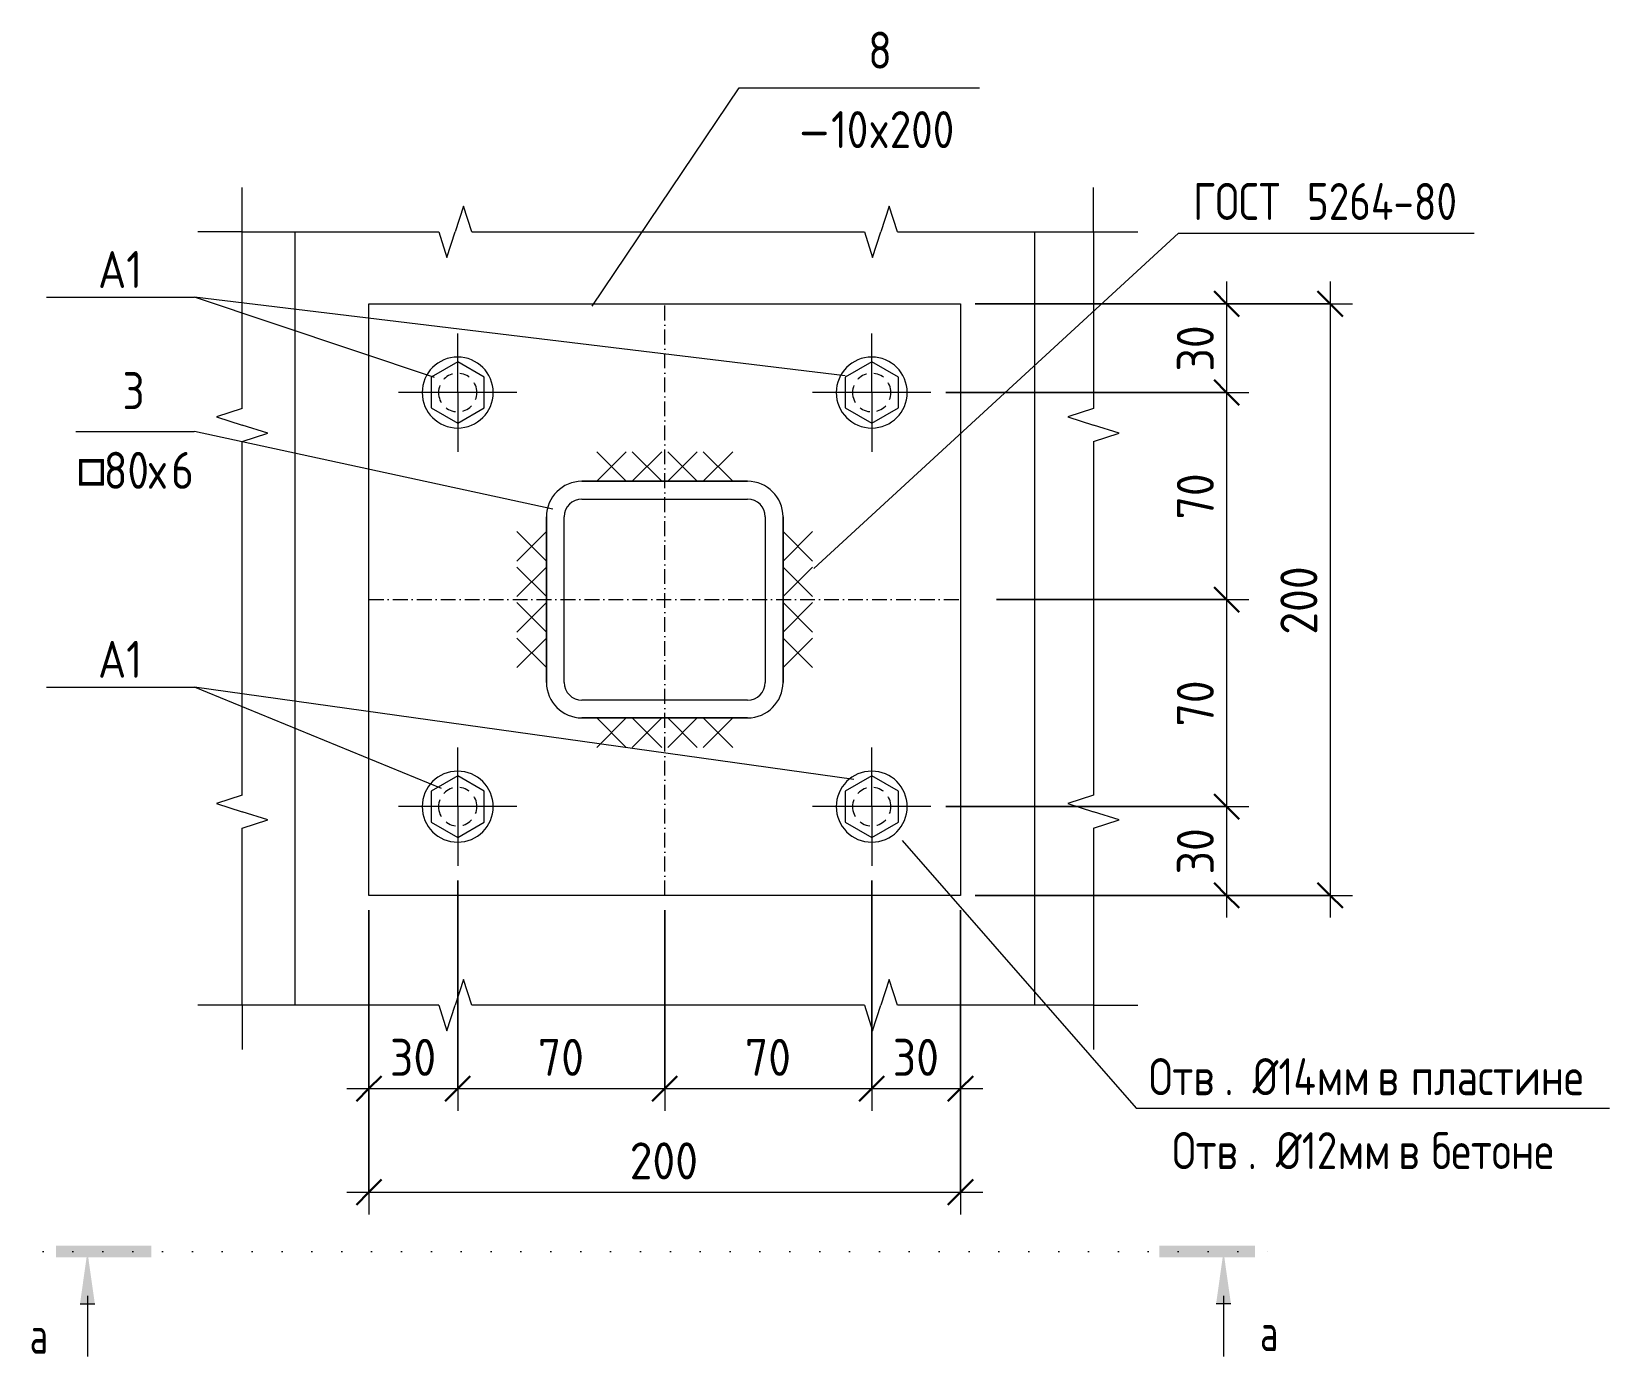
# Model space of a CAD drawing. Header units: millimetres. Extents: x 539 to 32806, y -1166 to 49726.
# Drawn here: x 26207 to 26741, y 43630 to 44078 of the extents above; entities that cross this region are included whole.
import ezdxf

# ---------------------------------------------------------------- set-up
doc = ezdxf.new("R2010")
doc.units = ezdxf.units.MM
for name, pattern in [('01 Штриховая _4 мм_', [6, 3.5, -2.5]), ('02 Штрихпунктирная _5 мм_', [8, 5, -1.5, 0, -1.5]), ('04 Пунктир 10мм', [10, 0, -10])]:
    doc.linetypes.add(name, pattern=pattern)
for name, color, linetype, lineweight in [('AA_Dim', 7, 'Continuous', 9), ('AA_Dim-5', 7, 'Continuous', 9), ('AA_Linii', 7, 'Continuous', 9), ('AA_Oformlenie', 7, 'Continuous', 9), ('AA_Razrez', 7, 'Continuous', 9), ('AA_Vinoska', 7, 'Continuous', 9), ('AF_Balki', 7, 'Continuous', 20), ('AF_Stena_Опалубка', 253, 'Continuous', 20), ('KR_Colonna_KG', 7, 'Continuous', 20), ('KR_Detal', 7, 'Continuous', 20)]:
    doc.layers.add(name, color=color, linetype=linetype, lineweight=lineweight)
doc.styles.add('GOST Common_2', font='GOST Common.ttf', dxfattribs={"width": 0.85, "height": 12.5})
doc.styles.add('ISOCPEUR_10', font='isocpeur.ttf', dxfattribs={"width": 0.9, "height": 12.5})
doc.styles.add('ISOCPEUR_11', font='isocpeur.ttf', dxfattribs={"width": 0.85, "height": 12.5})
doc.styles.add('ISOCPEUR_12', font='isocpeur.ttf', dxfattribs={"width": 0.85, "height": 12.5})
doc.styles.add('ISOCPEUR_13', font='isocpeur.ttf', dxfattribs={"width": 0.7, "height": 12.5})
doc.dimstyles.new('00_Точн_3_знака__прозр__3', dxfattribs={"dimscale": 304.8, "dimtxt": 12.449765, "dimasz": 0.027887, "dimexe": 0.024606, "dimexo": 0.016404, "dimgap": 0.00164, "dimtad": 1, "dimdec": 3, "dimrnd": 0.001, "dimdsep": 46, "dimtxsty": 'ISOCPEUR_10', "dimblk1": 'OBLIQUE', "dimblk2": 'OBLIQUE', "dimsah": 1, "dimcen": 0.09, "dimdle": 0.024606, "dimazin": 0, "dimtfac": 1, "dimtdec": 4, "dimtix": 1, "dimtmove": 0, "dimatfit": 3, "dimfxl": 1, "dimtvp": 1, "dimtolj": 1, "dimtzin": 0, "dimlwd": 18, "dimlwe": 18, "dimarcsym": 2})

# ---------------------------------------------------------------- blocks, each defined once
blk = doc.blocks.new('354_Прокат полоса лист широкополосный ГОСТ 103-2006_ГОСТ 19903-2015_ГОСТ 82-70 _НесКаркас_РабПлоск_ - 354_Прокат полоса лист широкополосный ГОСТ 103-2006_ГОСТ 19903-2015_ГОСТ 82-70 _НесКаркас_РабПлоск_-4176979-Узел А')
at = {"layer": 'AF_Balki'}
for p, q in [((0, -100), (0, 100)), ((0, 100), (200, 100)), ((200, 100), (200, -100)), ((200, -100), (0, -100))]:
    blk.add_line(p, q, dxfattribs=at)
blk = doc.blocks.new('354_Анкер клиновой _СоедНесК_РабПлоск_ - M12x120_20-3940024-Узел А')
at = {"layer": 'KR_Detal', "lineweight": 9}
for p, q in [((0, 10.39), (-9, 5.2)), ((9, 5.2), (0, 10.39)), ((-9, 5.2), (-9, -5.2)), ((9, -5.2), (9, 5.2)), ((-9, -5.2), (0, -10.39)), ((0, -10.39), (9, -5.2))]:
    blk.add_line(p, q, dxfattribs=at)
blk = doc.blocks.new('243_Профиль гнутый сварной квадратный _НесКол_2ур_ - 80х6-4232274-Узел А')
at = {"layer": 'KR_Colonna_KG', "color": 14}
for p, q in [((28, 40), (-28, 40)), ((-28, 34), (28, 34)), ((-40, 28), (-40, -28)), ((-34, -28), (-34, 28)), ((34, 28), (34, -28)), ((40, -28), (40, 28)), ((28, -34), (-28, -34)), ((-28, -40), (28, -40))]:
    blk.add_line(p, q, dxfattribs=at)
for centre, radius, start, end in [((-28, 28), 12, 90, 180), ((28, 28), 12, 360, 90), ((-28, 28), 6, 90, 180), ((28, 28), 6, 0, 90), ((-28, -28), 12, 180, 270), ((-28, -28), 6, 180, 270), ((28, -28), 12, 270, 360), ((28, -28), 6, 270, 0)]:
    blk.add_arc(centre, radius, start, end, dxfattribs=at)
blk = doc.blocks.new('354_Шайба_ГОСТ 11371-78_СоедНесК_РабПлоск_ - Шайба_ГОСТ 11371-78-V37-Узел А')
at = {"layer": 'KR_Detal', "lineweight": 9}
for start, end in [(0, 180), (180, 0)]:
    blk.add_arc((0, 0), 12, start, end, dxfattribs=at)
at = {"layer": 'KR_Detal', "linetype": '01 Штриховая _4 мм_', "lineweight": 9}
for start, end in [(0, 180), (180, 360)]:
    blk.add_arc((0, 0), 6.5, start, end, dxfattribs=at)
blk = doc.blocks.new('011_Прямоугольник обрыва _ЭлУзла_ - 011_Прямоугольник обрыва _ЭлУзла_-4174337-Узел А')
at = {"layer": 'AA_Oformlenie'}
for p, q in [((0, -59.73), (0, 0)), ((0, 0), (66.46, 0)), ((77.59, 0), (210.37, 0)), ((221.5, 0), (287.82, 0)), ((287.82, 0), (287.82, -59.73)), ((0, -190.46), (0, -70.87)), ((287.82, -70.87), (287.82, -190.46)), ((0, -261.46), (0, -201.6)), ((287.82, -201.6), (287.82, -261.46)), ((66.46, -261.46), (0, -261.46)), ((210.37, -261.46), (77.59, -261.46)), ((287.82, -261.46), (221.5, -261.46))]:
    blk.add_line(p, q, dxfattribs=at)
blk = doc.blocks.new('Последовательность узлов - Сплошная 2мм М5-2304530-Узел А')
at = {"layer": 'AA_Oformlenie'}
for p, q in [((-41, 10), (-31, 0)), ((-31, 10), (-41, 0)), ((-29, 10), (-19, 0)), ((-19, 10), (-29, 0)), ((-17, 10), (-7, 0)), ((-7, 10), (-17, 0)), ((-5, 10), (5, 0)), ((5, 10), (-5, 0)), ((-46, 0), (-26, 0)), ((-34, 0), (-14, 0)), ((-22, 0), (-2, 0)), ((-10, 0), (10, 0))]:
    blk.add_line(p, q, dxfattribs=at)
blk = doc.blocks.new('DIMBLOCK44-Узел А')
at = {"layer": 'AA_Dim-5', "lineweight": 18}
for p, q in [((26351.53, 43790.66), (26351.53, 43712.81)), ((26351.53, 43720.31), (26351.53, 43790.66)), ((26321.53, 43780.66), (26321.53, 43712.81)), ((26321.53, 43720.31), (26321.53, 43780.66)), ((26314.03, 43720.31), (26351.53, 43720.31))]:
    blk.add_line(p, q, dxfattribs=at)
at = {"layer": 'AA_Dim-5', "lineweight": 30}
for p, q in [((26321.53, 43720.31), (26325.78, 43724.56)), ((26351.53, 43720.31), (26355.78, 43724.56)), ((26321.53, 43720.31), (26317.28, 43716.06)), ((26351.53, 43720.31), (26347.28, 43716.06))]:
    blk.add_line(p, q, dxfattribs=at)
at = {"layer": 'AA_Dim-5', "color": 0, "lineweight": 18, "insert": (26328.63, 43737.14), "char_height": 12.5, "width": 18.9619, "attachment_point": 1, "line_spacing_factor": 1.149209, "style": 'ISOCPEUR_10'}
blk.add_mtext('30', dxfattribs=at)
blk = doc.blocks.new('_Oblique')
at = {"color": 0, "linetype": 'ByBlock', "lineweight": -2}
blk.add_line((-0.5, -0.5), (0.5, 0.5), dxfattribs=at)
blk = doc.blocks.new('DIMBLOCK45-Узел А')
at = {"layer": 'AA_Dim-5', "lineweight": 18}
for p, q in [((26351.53, 43790.66), (26351.53, 43712.81)), ((26351.53, 43720.31), (26351.53, 43790.66)), ((26421.53, 43780.66), (26421.53, 43712.81)), ((26421.53, 43720.31), (26421.53, 43780.66)), ((26351.53, 43720.31), (26421.53, 43720.31))]:
    blk.add_line(p, q, dxfattribs=at)
at = {"layer": 'AA_Dim-5', "lineweight": 30}
for p, q in [((26351.53, 43720.31), (26355.78, 43724.56)), ((26421.53, 43720.31), (26425.78, 43724.56)), ((26351.53, 43720.31), (26347.28, 43716.06)), ((26421.53, 43720.31), (26417.28, 43716.06))]:
    blk.add_line(p, q, dxfattribs=at)
at = {"layer": 'AA_Dim-5', "color": 0, "lineweight": 18, "insert": (26378.63, 43737.14), "char_height": 12.5, "width": 18.9619, "attachment_point": 1, "line_spacing_factor": 1.149209, "style": 'ISOCPEUR_10'}
blk.add_mtext('70', dxfattribs=at)
blk = doc.blocks.new('DIMBLOCK46-Узел А')
at = {"layer": 'AA_Dim-5', "lineweight": 18}
for p, q in [((26491.53, 43790.66), (26491.53, 43712.81)), ((26491.53, 43720.31), (26491.53, 43790.66)), ((26421.53, 43780.66), (26421.53, 43712.81)), ((26421.53, 43720.31), (26421.53, 43780.66)), ((26421.53, 43720.31), (26491.53, 43720.31))]:
    blk.add_line(p, q, dxfattribs=at)
at = {"layer": 'AA_Dim-5', "lineweight": 30}
for p, q in [((26421.53, 43720.31), (26425.78, 43724.56)), ((26491.53, 43720.31), (26495.78, 43724.56)), ((26421.53, 43720.31), (26417.28, 43716.06)), ((26491.53, 43720.31), (26487.28, 43716.06))]:
    blk.add_line(p, q, dxfattribs=at)
at = {"layer": 'AA_Dim-5', "color": 0, "lineweight": 18, "insert": (26448.63, 43737.14), "char_height": 12.5, "width": 18.9619, "attachment_point": 1, "line_spacing_factor": 1.149209, "style": 'ISOCPEUR_10'}
blk.add_mtext('70', dxfattribs=at)
blk = doc.blocks.new('DIMBLOCK47-Узел А')
at = {"layer": 'AA_Dim-5', "lineweight": 18}
for p, q in [((26491.53, 43790.66), (26491.53, 43712.81)), ((26491.53, 43720.31), (26491.53, 43790.66)), ((26521.53, 43780.66), (26521.53, 43712.81)), ((26521.53, 43720.31), (26521.53, 43780.66)), ((26491.53, 43720.31), (26529.03, 43720.31))]:
    blk.add_line(p, q, dxfattribs=at)
at = {"layer": 'AA_Dim-5', "lineweight": 30}
for p, q in [((26491.53, 43720.31), (26495.78, 43724.56)), ((26521.53, 43720.31), (26525.78, 43724.56)), ((26491.53, 43720.31), (26487.28, 43716.06)), ((26521.53, 43720.31), (26517.28, 43716.06))]:
    blk.add_line(p, q, dxfattribs=at)
at = {"layer": 'AA_Dim-5', "color": 0, "lineweight": 18, "insert": (26498.63, 43737.14), "char_height": 12.5, "width": 18.9619, "attachment_point": 1, "line_spacing_factor": 1.149209, "style": 'ISOCPEUR_10'}
blk.add_mtext('30', dxfattribs=at)
blk = doc.blocks.new('DIMBLOCK48-Узел А')
at = {"layer": 'AA_Dim-5', "lineweight": 18}
for p, q in [((26611.52, 43993.16), (26611.52, 43955.66)), ((26526.53, 43985.66), (26619.02, 43985.66)), ((26611.52, 43985.66), (26526.53, 43985.66)), ((26516.53, 43955.66), (26619.02, 43955.66)), ((26611.52, 43955.66), (26516.53, 43955.66))]:
    blk.add_line(p, q, dxfattribs=at)
at = {"layer": 'AA_Dim-5', "lineweight": 30}
for p, q in [((26611.52, 43985.66), (26607.27, 43989.91)), ((26611.52, 43985.66), (26615.77, 43981.41)), ((26611.52, 43955.66), (26607.27, 43959.91)), ((26611.52, 43955.66), (26615.77, 43951.41))]:
    blk.add_line(p, q, dxfattribs=at)
at = {"layer": 'AA_Dim-5', "color": 0, "lineweight": 18, "insert": (26594.69, 43962.75), "char_height": 12.5, "width": 18.9619, "attachment_point": 1, "rotation": 90, "line_spacing_factor": 1.149209, "style": 'ISOCPEUR_10'}
blk.add_mtext('30', dxfattribs=at)
blk = doc.blocks.new('DIMBLOCK49-Узел А')
at = {"layer": 'AA_Dim-5', "lineweight": 18}
for p, q in [((26516.53, 43955.66), (26619.02, 43955.66)), ((26611.52, 43955.66), (26516.53, 43955.66)), ((26611.52, 43955.66), (26611.52, 43885.66)), ((26533.71, 43885.66), (26619.02, 43885.66)), ((26611.52, 43885.66), (26533.71, 43885.66))]:
    blk.add_line(p, q, dxfattribs=at)
at = {"layer": 'AA_Dim-5', "lineweight": 30}
for p, q in [((26611.52, 43955.66), (26607.27, 43959.91)), ((26611.52, 43955.66), (26615.77, 43951.41)), ((26611.52, 43885.66), (26607.27, 43889.91)), ((26611.52, 43885.66), (26615.77, 43881.41))]:
    blk.add_line(p, q, dxfattribs=at)
at = {"layer": 'AA_Dim-5', "color": 0, "lineweight": 18, "insert": (26594.69, 43912.75), "char_height": 12.5, "width": 18.9619, "attachment_point": 1, "rotation": 90, "line_spacing_factor": 1.149209, "style": 'ISOCPEUR_10'}
blk.add_mtext('70', dxfattribs=at)
blk = doc.blocks.new('DIMBLOCK50-Узел А')
at = {"layer": 'AA_Dim-5', "lineweight": 30}
for p, q in [((26611.52, 43885.66), (26607.27, 43889.91)), ((26611.52, 43885.66), (26615.77, 43881.41)), ((26611.52, 43815.66), (26607.27, 43819.91)), ((26611.52, 43815.66), (26615.77, 43811.41))]:
    blk.add_line(p, q, dxfattribs=at)
at = {"layer": 'AA_Dim-5', "lineweight": 18}
for p, q in [((26533.71, 43885.66), (26619.02, 43885.66)), ((26611.52, 43885.66), (26533.71, 43885.66)), ((26611.52, 43885.66), (26611.52, 43815.66)), ((26516.53, 43815.66), (26619.02, 43815.66)), ((26611.52, 43815.66), (26516.53, 43815.66))]:
    blk.add_line(p, q, dxfattribs=at)
at = {"layer": 'AA_Dim-5', "color": 0, "lineweight": 18, "insert": (26594.69, 43842.75), "char_height": 12.5, "width": 18.9619, "attachment_point": 1, "rotation": 90, "line_spacing_factor": 1.149209, "style": 'ISOCPEUR_10'}
blk.add_mtext('70', dxfattribs=at)
blk = doc.blocks.new('DIMBLOCK51-Узел А')
at = {"layer": 'AA_Dim-5', "lineweight": 30}
for p, q in [((26611.52, 43815.66), (26607.27, 43819.91)), ((26611.52, 43815.66), (26615.77, 43811.41)), ((26611.52, 43785.66), (26607.27, 43789.91)), ((26611.52, 43785.66), (26615.77, 43781.41))]:
    blk.add_line(p, q, dxfattribs=at)
at = {"layer": 'AA_Dim-5', "lineweight": 18}
for p, q in [((26516.53, 43815.66), (26619.02, 43815.66)), ((26611.52, 43815.66), (26516.53, 43815.66)), ((26611.52, 43815.66), (26611.52, 43778.16)), ((26526.53, 43785.66), (26619.02, 43785.66)), ((26611.52, 43785.66), (26526.53, 43785.66))]:
    blk.add_line(p, q, dxfattribs=at)
at = {"layer": 'AA_Dim-5', "color": 0, "lineweight": 18, "insert": (26594.69, 43792.75), "char_height": 12.5, "width": 18.9619, "attachment_point": 1, "rotation": 90, "line_spacing_factor": 1.149209, "style": 'ISOCPEUR_10'}
blk.add_mtext('30', dxfattribs=at)
blk = doc.blocks.new('043_М_КолонныКМ - Позиция_дп8-4163876-Узел А')
at = {"layer": 'AA_Vinoska'}
blk.add_line((-4, 0), (4, 0), dxfattribs=at)
blk = doc.blocks.new('DIMBLOCK52-Узел А')
at = {"layer": 'AA_Dim-5', "lineweight": 18}
for p, q in [((26321.53, 43780.66), (26321.53, 43677.81)), ((26321.53, 43685.31), (26321.53, 43780.66)), ((26521.53, 43780.66), (26521.53, 43677.81)), ((26521.53, 43685.31), (26521.53, 43780.66)), ((26314.03, 43685.31), (26529.03, 43685.31))]:
    blk.add_line(p, q, dxfattribs=at)
at = {"layer": 'AA_Dim-5', "lineweight": 30}
for p, q in [((26321.53, 43685.31), (26325.78, 43689.56)), ((26521.53, 43685.31), (26525.78, 43689.56)), ((26321.53, 43685.31), (26317.28, 43681.06)), ((26521.53, 43685.31), (26517.28, 43681.06))]:
    blk.add_line(p, q, dxfattribs=at)
at = {"layer": 'AA_Dim-5', "color": 0, "lineweight": 18, "insert": (26409.68, 43702.14), "char_height": 12.5, "width": 28.4429, "attachment_point": 1, "line_spacing_factor": 1.149209, "style": 'ISOCPEUR_10'}
blk.add_mtext('200', dxfattribs=at)
blk = doc.blocks.new('DIMBLOCK53-Узел А')
at = {"layer": 'AA_Dim-5', "lineweight": 18}
for p, q in [((26646.52, 43993.16), (26646.52, 43778.16)), ((26526.53, 43985.66), (26654.02, 43985.66)), ((26646.52, 43985.66), (26526.53, 43985.66)), ((26526.53, 43785.66), (26654.02, 43785.66)), ((26646.52, 43785.66), (26526.53, 43785.66))]:
    blk.add_line(p, q, dxfattribs=at)
at = {"layer": 'AA_Dim-5', "lineweight": 30}
for p, q in [((26646.52, 43985.66), (26642.27, 43989.91)), ((26646.52, 43985.66), (26650.77, 43981.41)), ((26646.52, 43785.66), (26642.27, 43789.91)), ((26646.52, 43785.66), (26650.77, 43781.41))]:
    blk.add_line(p, q, dxfattribs=at)
at = {"layer": 'AA_Dim-5', "color": 0, "lineweight": 18, "insert": (26629.69, 43873.8), "char_height": 12.5, "width": 28.4429, "attachment_point": 1, "rotation": 90, "line_spacing_factor": 1.149209, "style": 'ISOCPEUR_10'}
blk.add_mtext('200', dxfattribs=at)
blk = doc.blocks.new('043_М_Балки_Полка - Позиция_Наименование_дп14-4164524-Узел А')
at = {"layer": 'AA_Vinoska'}
blk.add_line((-7, 0), (7, 0), dxfattribs=at)
blk = doc.blocks.new('Разрез - Номер узла_ сзади-394133-Узел А')
at = {"layer": 'AA_Razrez'}
for points in [[(7.33, 0.4), (7.33, -0.39), (0.87, -0.39), (0.87, 0.4)], [(3.5, -3.53), (2.5, -3.53), (3, 0)]]:
    blk.add_hatch(color=256, dxfattribs=at).paths.add_polyline_path(points)
for p, q in [((3, -3), (3, -7.1)), ((2.5, -3.53), (3.5, -3.53))]:
    blk.add_line(p, q, dxfattribs=at)
blk = doc.blocks.new('Разрез - Номер узла_ спереди-394134-Узел А')
at = {"layer": 'AA_Razrez'}
for points in [[(7.33, 0.4), (7.33, -0.39), (0.87, -0.39), (0.87, 0.4)], [(3.5, -3.53), (2.5, -3.53), (3, 0)]]:
    blk.add_hatch(color=256, dxfattribs=at).paths.add_polyline_path(points)
for p, q in [((3, -3), (3, -7.1)), ((2.5, -3.53), (3.5, -3.53))]:
    blk.add_line(p, q, dxfattribs=at)
blk = doc.blocks.new('044_М_Универсальная с полкой - Марка-3031129-Узел А')
at = {"layer": 'AA_Vinoska'}
blk.add_line((-5, 0), (5, 0), dxfattribs=at)
blk = doc.blocks.new('010_Текст с выноской - Текст 2 строки-3030202-Узел А')
at = {"layer": 'AA_Vinoska'}
blk.add_line((-10, 0), (10, 0), dxfattribs=at)
blk = doc.blocks.new('010_Текст с выноской - Текст 2 строки-4176966-Узел А')
at = {"layer": 'AA_Vinoska'}
blk.add_line((-16, 0), (16, 0), dxfattribs=at)

msp = doc.modelspace()

# ---------------------------------------------------------------- linework, layer by layer
at = {"layer": 'AA_Linii', "linetype": '02 Штрихпунктирная _5 мм_', "lineweight": 20}
for p, q in [((26421.529, 43785.6554), (26421.529, 43985.6554)), ((26321.529, 43885.6554), (26521.529, 43885.6554))]:
    msp.add_line(p, q, dxfattribs=at)
at = {"layer": 'AA_Linii'}
for p, q in [((26351.529, 43955.6554), (26351.529, 43975.6554)), ((26491.529, 43955.6554), (26491.529, 43975.6554)), ((26351.529, 43955.6554), (26331.529, 43955.6554)), ((26371.529, 43955.6554), (26351.529, 43955.6554)), ((26351.529, 43955.6554), (26351.529, 43935.6554)), ((26491.529, 43955.6554), (26471.529, 43955.6554)), ((26511.529, 43955.6554), (26491.529, 43955.6554)), ((26491.529, 43955.6554), (26491.529, 43935.6554)), ((26351.529, 43815.6554), (26351.529, 43835.6554)), ((26491.529, 43815.6554), (26491.529, 43835.6554)), ((26351.529, 43815.6554), (26331.529, 43815.6554)), ((26371.529, 43815.6554), (26351.529, 43815.6554)), ((26351.529, 43815.6554), (26351.529, 43795.6554)), ((26491.529, 43815.6554), (26471.529, 43815.6554)), ((26511.529, 43815.6554), (26491.529, 43815.6554)), ((26491.529, 43815.6554), (26491.529, 43795.6554))]:
    msp.add_line(p, q, dxfattribs=at)
at = {"layer": 'AA_Razrez', "linetype": '04 Пунктир 10мм'}
msp.add_line((26211.332, 43665.2555), (26625.4617, 43665.2555), dxfattribs=at)
at = {"layer": 'AA_Vinoska'}
for p, q in [((26396.9581, 43984.8946), (26446.7033, 44058.6772)), ((26446.7033, 44058.6772), (26457.9318, 44058.6772)), ((26278.6814, 44010), (26278.6814, 44025)), ((26566.505, 44010), (26566.505, 44025)), ((26353.4528, 44018.665), (26350.6373, 44010)), ((26356.2682, 44010), (26353.4528, 44018.665)), ((26497.3646, 44018.665), (26494.5491, 44010)), ((26500.18, 44010), (26497.3646, 44018.665)), ((26278.6814, 44010), (26263.6814, 44010)), ((26345.1373, 44010), (26347.8873, 44001.3397)), ((26347.8873, 44001.3397), (26350.6373, 44010)), ((26471.8904, 43896.188), (26595.2277, 44009.5907)), ((26489.0491, 44010), (26491.7991, 44001.3397)), ((26491.7991, 44001.3397), (26494.5491, 44010)), ((26566.505, 44010), (26581.505, 44010)), ((26343.6894, 43960.7078), (26262.4975, 43987.8925)), ((26482.5676, 43961.2988), (26262.4975, 43987.8925)), ((26278.6814, 43950.2657), (26270.0164, 43947.4502)), ((26566.505, 43950.2657), (26557.84, 43947.4502)), ((26270.0164, 43947.4502), (26278.6814, 43944.6348)), ((26557.84, 43947.4502), (26566.505, 43944.6348)), ((26383.6706, 43916.2211), (26262.4975, 43942.5393)), ((26287.3417, 43941.8848), (26278.6814, 43944.6348)), ((26278.6814, 43939.1348), (26287.3417, 43941.8848)), ((26575.1653, 43941.8848), (26566.505, 43944.6348)), ((26566.505, 43939.1348), (26575.1653, 43941.8848)), ((26346.0532, 43821.8296), (26262.4975, 43856.1059)), ((26485.5224, 43824.7845), (26262.4975, 43856.1059)), ((26278.6814, 43819.5353), (26270.0164, 43816.7199)), ((26270.0164, 43816.7199), (26278.6814, 43813.9044)), ((26566.505, 43819.5353), (26557.84, 43816.7199)), ((26557.84, 43816.7199), (26566.505, 43813.9044)), ((26287.3417, 43811.1544), (26278.6814, 43813.9044)), ((26575.1653, 43811.1544), (26566.505, 43813.9044)), ((26278.6814, 43808.4044), (26287.3417, 43811.1544)), ((26566.505, 43808.4044), (26575.1653, 43811.1544)), ((26501.7948, 43804.176), (26580.9488, 43713.6936)), ((26353.4528, 43757.2043), (26350.6373, 43748.5393)), ((26356.2682, 43748.5393), (26353.4528, 43757.2043)), ((26497.3646, 43757.2043), (26494.5491, 43748.5393)), ((26500.18, 43748.5393), (26497.3646, 43757.2043)), ((26278.6814, 43748.5393), (26263.6814, 43748.5393)), ((26278.6814, 43748.5393), (26278.6814, 43733.5393)), ((26345.1373, 43748.5393), (26347.8873, 43739.879)), ((26347.8873, 43739.879), (26350.6373, 43748.5393)), ((26489.0491, 43748.5393), (26491.7991, 43739.879)), ((26491.7991, 43739.879), (26494.5491, 43748.5393)), ((26566.505, 43748.5393), (26581.505, 43748.5393)), ((26566.505, 43748.5393), (26566.505, 43733.5393))]:
    msp.add_line(p, q, dxfattribs=at)
at = {"layer": 'AF_Stena_Опалубка'}
for p, q in [((26296.529, 43748.5393), (26296.529, 44010)), ((26546.529, 44010), (26546.529, 43748.5393))]:
    msp.add_line(p, q, dxfattribs=at)

# ---------------------------------------------------------------- block references
at = {"layer": 'AA_Oformlenie'}
for name, p in [('011_Прямоугольник обрыва _ЭлУзла_ - 011_Прямоугольник обрыва _ЭлУзла_-4174337-Узел А', (26278.6814, 44010)), ('Последовательность узлов - Сплошная 2мм М5-2304530-Узел А', (26439.529, 43925.6554))]:
    msp.add_blockref(name, p, dxfattribs=at)
for p, rotation in [((26381.529, 43903.6554), 90), ((26461.529, 43867.6554), 270), ((26403.529, 43845.6554), 180)]:
    msp.add_blockref('Последовательность узлов - Сплошная 2мм М5-2304530-Узел А', p, dxfattribs=dict(at, rotation=rotation))
at = {"layer": 'AA_Razrez', "xscale": 4.999999999999998, "yscale": 4.999999999999998, "zscale": 4.999999999999998}
msp.add_blockref('Разрез - Номер узла_ спереди-394134-Узел А', (26211.332, 43665.2555), dxfattribs=at)
at = {"layer": 'AA_Razrez', "extrusion": (0, 0, -1), "xscale": 4.999999999999998, "yscale": 4.999999999999998, "zscale": 4.999999999999998}
msp.add_blockref('Разрез - Номер узла_ сзади-394133-Узел А', (-26625.4617, 43665.2555), dxfattribs=at)
at = {"layer": 'AA_Vinoska'}
for name, p, xscale, yscale, zscale in [('043_М_Балки_Полка - Позиция_Наименование_дп14-4164524-Узел А', (26492.9318, 44058.6772), 4.999999999999998, 4.999999999999998, 4.999999999999998), ('010_Текст с выноской - Текст 2 строки-3030202-Узел А', (26645.2277, 44009.5907), 5, 5, 5), ('044_М_Универсальная с полкой - Марка-3031129-Узел А', (26237.4975, 43987.8925), 4.999999999999998, 4.999999999999998, 4.999999999999998), ('044_М_Универсальная с полкой - Марка-3031129-Узел А', (26237.4975, 43987.8925), 4.999999999999998, 4.999999999999998, 4.999999999999998), ('043_М_КолонныКМ - Позиция_дп8-4163876-Узел А', (26242.3972, 43942.5393), 4.999999999999998, 4.999999999999998, 4.999999999999998), ('044_М_Универсальная с полкой - Марка-3031129-Узел А', (26237.4975, 43856.1059), 4.999999999999998, 4.999999999999998, 4.999999999999998), ('044_М_Универсальная с полкой - Марка-3031129-Узел А', (26237.4975, 43856.1059), 4.999999999999998, 4.999999999999998, 4.999999999999998), ('010_Текст с выноской - Текст 2 строки-4176966-Узел А', (26660.9488, 43713.6936), 5, 5, 5)]:
    msp.add_blockref(name, p, dxfattribs=dict(at, xscale=xscale, yscale=yscale, zscale=zscale))
at = {"layer": 'AF_Balki'}
msp.add_blockref('354_Прокат полоса лист широкополосный ГОСТ 103-2006_ГОСТ 19903-2015_ГОСТ 82-70 _НесКаркас_РабПлоск_ - 354_Прокат полоса лист широкополосный ГОСТ 103-2006_ГОСТ 19903-2015_ГОСТ 82-70 _НесКаркас_РабПлоск_-4176979-Узел А', (26321.529, 43885.6554), dxfattribs=at)
at = {"layer": 'KR_Colonna_KG', "color": 14}
msp.add_blockref('243_Профиль гнутый сварной квадратный _НесКол_2ур_ - 80х6-4232274-Узел А', (26421.529, 43885.6554), dxfattribs=at)
at = {"layer": 'KR_Detal', "linetype": '01 Штриховая _4 мм_', "lineweight": 9, "rotation": 180}
for p in [(26351.529, 43955.6554), (26491.529, 43955.6554), (26351.529, 43815.6554), (26491.529, 43815.6554)]:
    msp.add_blockref('354_Шайба_ГОСТ 11371-78_СоедНесК_РабПлоск_ - Шайба_ГОСТ 11371-78-V37-Узел А', p, dxfattribs=at)
at = {"layer": 'KR_Detal', "lineweight": 9, "rotation": 180}
for p in [(26351.529, 43955.6554), (26491.529, 43955.6554), (26351.529, 43815.6554), (26491.529, 43815.6554)]:
    msp.add_blockref('354_Анкер клиновой _СоедНесК_РабПлоск_ - M12x120_20-3940024-Узел А', p, dxfattribs=at)

# ---------------------------------------------------------------- texts
at = {"layer": 'AA_Razrez', "char_height": 12.5, "width": 8.417719, "attachment_point": 1, "style": 'ISOCPEUR_13'}
for insert in [(26206.8199, 43643.1564), (26622.7989, 43644.1151)]:
    msp.add_mtext('\\fISOCPEUR|b0|i0|c204|p34|;\\W.7;а', dxfattribs=dict(at, insert=insert))
at = {"layer": 'AA_Vinoska', "char_height": 12.5, "attachment_point": 1}
for s, insert, width, style in [('\\fISOCPEUR|b0|i0|c204|p34|;\\W.85;8', (26490.3073, 44077.664), 9.199364, 'ISOCPEUR_11'), ('10x200', (26477.7849, 44050.8092), 52.470447, 'ISOCPEUR_11'), ('\\fISOCPEUR|b0|i0|c204|p34|;\\W.85;—', (26467.1023, 44050.8092), 12.947253, 'ISOCPEUR_11'), ('ГОСТ', (26600.1578, 44026.5022), 38.841759, 'GOST Common_2'), (' 5264-80', (26632.2055, 44026.5022), 69.847023, 'GOST Common_2'), ('\\fISOCPEUR|b0|i0|c204|p34|;\\W.85;А', (26229.9112, 44003.5006), 11.584384, 'ISOCPEUR_11'), ('\\fISOCPEUR|b0|i0|c204|p34|;\\W.85;А', (26229.9112, 44003.5006), 11.584384, 'ISOCPEUR_11'), ('\\fISOCPEUR|b0|i0|c204|p34|;\\W.85;1', (26239.4693, 44003.5006), 6.473627, 'ISOCPEUR_11'), ('\\fISOCPEUR|b0|i0|c204|p34|;\\W.85;1', (26239.4693, 44003.5006), 6.473627, 'ISOCPEUR_11'), ('\\fISOCPEUR|b0|i0|c204|p34|;\\W.85;3', (26238.2086, 43962.552), 9.199364, 'ISOCPEUR_11'), ('80', (26231.8505, 43935.6037), 18.398728, 'ISOCPEUR_11'), ('\\fISOCPEUR|b0|i0|c204|p34|;\\W.85;6', (26254.6212, 43935.6037), 9.199364, 'ISOCPEUR_11'), ('\\fISOCPEUR|b0|i0|c130|p34|;\\W.85;□', (26222.2925, 43935.6037), 11.584384, 'ISOCPEUR_12'), ('\\fISOCPEUR|b0|i0|c204|p34|;\\W.85;х', (26247.031, 43935.6037), 9.199364, 'ISOCPEUR_11'), ('\\fISOCPEUR|b0|i0|c204|p34|;\\W.85;А', (26229.9112, 43871.714), 11.584384, 'ISOCPEUR_11'), ('\\fISOCPEUR|b0|i0|c204|p34|;\\W.85;А', (26229.9112, 43871.714), 11.584384, 'ISOCPEUR_11'), ('\\fISOCPEUR|b0|i0|c204|p34|;\\W.85;1', (26239.4693, 43871.714), 6.473627, 'ISOCPEUR_11'), ('\\fISOCPEUR|b0|i0|c204|p34|;\\W.85;1', (26239.4693, 43871.714), 6.473627, 'ISOCPEUR_11'), ('Отв', (26585.2364, 43730.6052), 31.005264, 'GOST Common_2'), ('. Ø14', (26610.8183, 43730.6052), 37.819608, 'GOST Common_2'), ('мм', (26642.0226, 43730.6052), 20.443031, 'GOST Common_2'), ('\\fGOST Common|b0|i0|c204|p34|;\\W.85; ', (26658.8898, 43730.6052), 4.429323, 'GOST Common_2'), ('\\fGOST Common|b0|i0|c204|p34|;\\W.85;в', (26662.5444, 43730.6052), 9.199364, 'GOST Common_2'), ('\\fGOST Common|b0|i0|c204|p34|;\\W.85; ', (26670.1346, 43730.6052), 4.429323, 'GOST Common_2'), ('пластине', (26673.7892, 43730.6052), 75.639216, 'GOST Common_2'), ('Отв', (26593.1202, 43705.6052), 31.005264, 'GOST Common_2'), ('. Ø12', (26618.7021, 43705.6052), 36.797456, 'GOST Common_2'), ('\\fGOST Common|b0|i0|c204|p34|;\\W.85; ', (26665.9302, 43705.6052), 4.429323, 'GOST Common_2'), ('\\fGOST Common|b0|i0|c204|p34|;\\W.85; ', (26677.175, 43705.6052), 4.429323, 'GOST Common_2'), ('бетоне', (26680.8296, 43705.6052), 57.581205, 'GOST Common_2'), ('мм', (26649.063, 43705.6052), 20.443031, 'GOST Common_2'), ('\\fGOST Common|b0|i0|c204|p34|;\\W.85;в', (26669.5848, 43705.6052), 9.199364, 'GOST Common_2')]:
    msp.add_mtext(s, dxfattribs=dict(at, insert=insert, width=width, style=style))

# ---------------------------------------------------------------- dimensions: what is measured, and where the dimension line sits
at = {"layer": 'AA_Dim', "lineweight": 18}
for base, p1, p2, override, picture, middle in [((26611.525, 43955.6554), (26521.529, 43985.6554), (26511.529, 43955.6554), {"dimpost": '<>', "dimfxl": 31.622777}, 'DIMBLOCK48-Узел А', (26604.775, 43970.6554)), ((26646.525, 43785.6554), (26521.529, 43985.6554), (26521.529, 43785.6554), {"dimpost": '<>', "dimfxl": 200}, 'DIMBLOCK53-Узел А', (26639.775, 43885.6554)), ((26611.525, 43885.6554), (26511.529, 43955.6554), (26538.7051, 43885.6554), {"dimpost": '<>', "dimfxl": 75.090211}, 'DIMBLOCK49-Узел А', (26604.775, 43920.6554)), ((26611.525, 43815.6554), (26538.7051, 43885.6554), (26511.529, 43815.6554), {"dimpost": '<>', "dimfxl": 75.090211}, 'DIMBLOCK50-Узел А', (26604.775, 43850.6554)), ((26611.525, 43785.6554), (26511.529, 43815.6554), (26521.529, 43785.6554), {"dimpost": '<>', "dimfxl": 31.622777}, 'DIMBLOCK51-Узел А', (26604.775, 43800.6554))]:
    dim = msp.add_linear_dim(base=base, p1=p1, p2=p2, angle=90, dimstyle='00_Точн_3_знака__прозр__3', override=override, dxfattribs=at)
    dim.commit()
    dim.dimension.update_dxf_attribs({"geometry": picture, "text_midpoint": middle})
for base, p1, p2, override, picture, middle in [((26351.529, 43720.3127), (26321.529, 43785.6554), (26351.529, 43795.6554), {"dimpost": '<>', "dimfxl": 31.622777}, 'DIMBLOCK44-Узел А', (26336.529, 43727.0627)), ((26421.529, 43720.3127), (26351.529, 43795.6554), (26421.529, 43785.6554), {"dimpost": '<>', "dimfxl": 70.710678}, 'DIMBLOCK45-Узел А', (26386.529, 43727.0627)), ((26491.529, 43720.3127), (26421.529, 43785.6554), (26491.529, 43795.6554), {"dimpost": '<>', "dimfxl": 70.710678}, 'DIMBLOCK46-Узел А', (26456.529, 43727.0627)), ((26521.529, 43720.3127), (26491.529, 43795.6554), (26521.529, 43785.6554), {"dimpost": '<>', "dimfxl": 31.622777}, 'DIMBLOCK47-Узел А', (26506.529, 43727.0627)), ((26521.529, 43685.3127), (26321.529, 43785.6554), (26521.529, 43785.6554), {"dimpost": '<>', "dimfxl": 200}, 'DIMBLOCK52-Узел А', (26421.529, 43692.0627))]:
    dim = msp.add_linear_dim(base=base, p1=p1, p2=p2, dimstyle='00_Точн_3_знака__прозр__3', override=override, dxfattribs=at)
    dim.commit()
    dim.dimension.update_dxf_attribs({"geometry": picture, "text_midpoint": middle})

doc.saveas('drawing.dxf')
